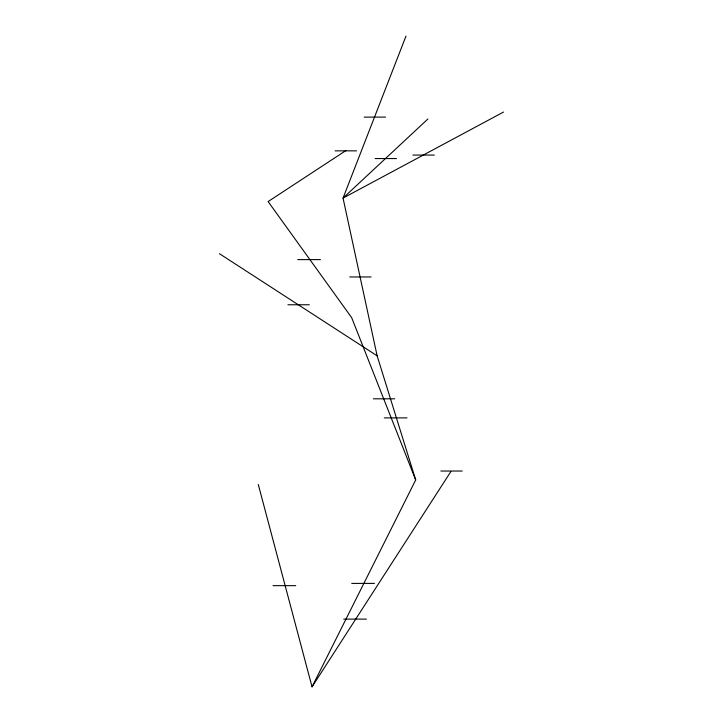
<?xml version="1.0" encoding="UTF-8"?>
<svg xmlns="http://www.w3.org/2000/svg" width="723" height="723" viewBox="0 0 723 723"><rect width="100%" height="100%" fill="white"/><g stroke="black" fill="none" stroke-linecap="round" stroke-linejoin="round"><path stroke-width="1.08" d="M405.964 36.15L343.045 198.093L377.135 355.833L415.698 479.955L312.038 686.85L258.274 484.455M450.836 471.622L312.038 686.85M427.871 119.024L343.045 198.093L503.524 112.056M346.091 150.456L268.116 201.563L351.667 317.659L415.698 479.955M364.13 117.117L385.54 117.117M335.111 150.854L356.52 150.854M412.905 155.074L434.324 155.074M375.083 158.563L396.493 158.563M297.749 259.611L320.479 259.611M349.715 276.963L371.125 276.963M287.926 304.772L309.345 304.772M373.303 398.807L394.713 398.807M384.274 417.894L407.004 417.894M440.84 471.035L462.25 471.035M351.73 583.398L374.46 583.398M273.014 585.657L295.743 585.657M343.714 619.105L366.444 619.105M219.476 253.719L377.135 355.833"/></g></svg>
